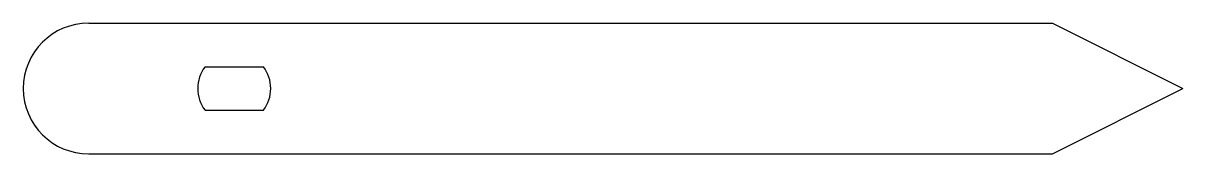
# Model space of a CAD drawing. Extents: x -0.57 to 2.56, y -0.18 to 0.18.
import ezdxf

# ---------------------------------------------------------------- set-up
doc = ezdxf.new("R2010")
doc.units = 0
doc.header["$MEASUREMENT"] = 0
doc.layers.add('MODELSKETCH_VISIBLE', color=7, linetype='CONTINUOUS')

msp = doc.modelspace()

# ---------------------------------------------------------------- linework, layer by layer
at = {"layer": 'MODELSKETCH_VISIBLE'}
for p, q in [((-0.3921, 0.1772), (2.2075, 0.1772)), ((2.2075, 0.1772), (2.5591, 0)), ((-0.0787, 0.0591), (0.0787, 0.0591)), ((2.2075, -0.1772), (2.5591, 0)), ((-0.0787, -0.0591), (0.0787, -0.0591)), ((-0.3921, -0.1772), (2.2075, -0.1772))]:
    msp.add_line(p, q, dxfattribs=at)
for centre, radius, start, end in [((-0.3921, 0), 0.1772, 90, 270), ((0, 0), 0.0984, 143.1301, 216.8699), ((0, 0), 0.0984, 323.1301, 36.8699)]:
    msp.add_arc(centre, radius, start, end, dxfattribs=at)

doc.saveas('drawing.dxf')
